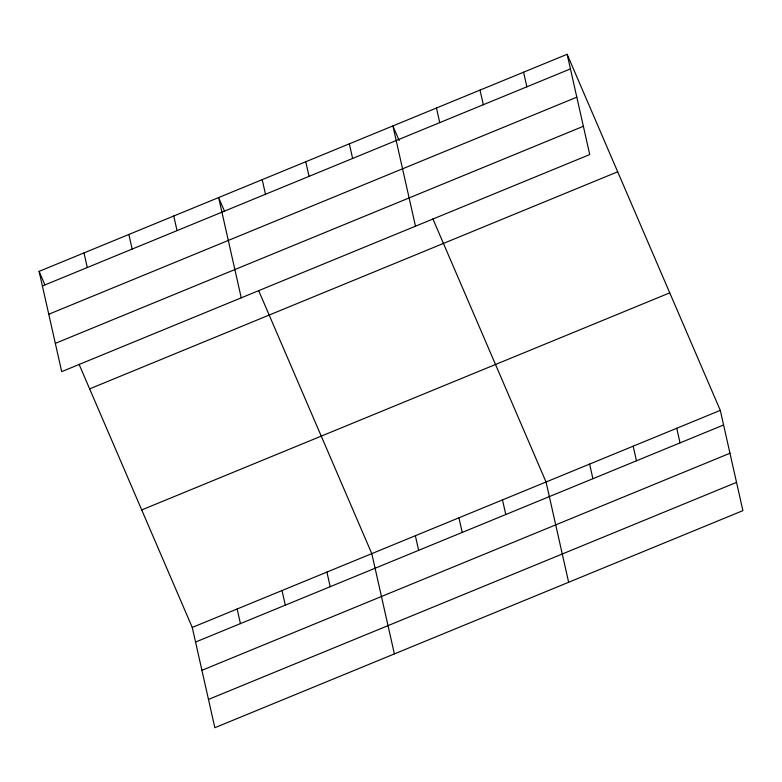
<?xml version="1.0" encoding="UTF-8"?>
<svg xmlns="http://www.w3.org/2000/svg" width="782" height="782" viewBox="0 0 782 782"><rect width="100%" height="100%" fill="white"/><g stroke="black" fill="none" stroke-linecap="round" stroke-linejoin="round"><path stroke-width="1.17" d="M567.146 54.29L589.745 154.562L61.7 371.636L39.1 271.364L567.146 54.29L720.3 410.364L742.9 510.636L214.855 727.71L192.255 627.438L79.05 364.246M42.394 285.977L570.44 68.904M48.767 314.247L576.813 97.173M55.327 343.366L583.372 126.293M89.637 388.869L617.692 171.796M141.718 509.932L669.763 292.859M192.255 627.438L720.3 410.364M195.549 642.051L723.594 424.978M201.922 670.311L729.968 453.247M208.481 699.44L736.527 482.367M399.152 140.477L392.896 125.931L415.486 226.194M432.847 218.813L546.051 481.995L568.641 582.267M224.414 210.993L218.637 197.563L241.237 297.834M258.588 290.445L371.792 553.636L394.392 653.899M39.1 271.364L44.877 284.795M676.743 428.272L680.037 442.886M633.176 446.18L636.47 460.793M523.588 72.198L526.882 86.812M589.608 464.088L592.903 478.701M480.021 90.106L483.315 104.72M436.454 108.024L439.748 122.627M502.484 499.903L505.778 514.517M458.917 517.811L462.211 532.425M349.329 143.839L352.623 158.443M415.359 535.729L418.644 550.332M305.762 161.747L309.056 176.361M262.205 179.655L265.489 194.268M326.905 572.082L330.2 586.696M282.019 590.537L285.313 605.151M173.751 216.008L177.045 230.622M237.142 608.983L240.436 623.596M128.864 234.463L132.158 249.077M83.987 252.918L87.281 267.522"/></g></svg>
